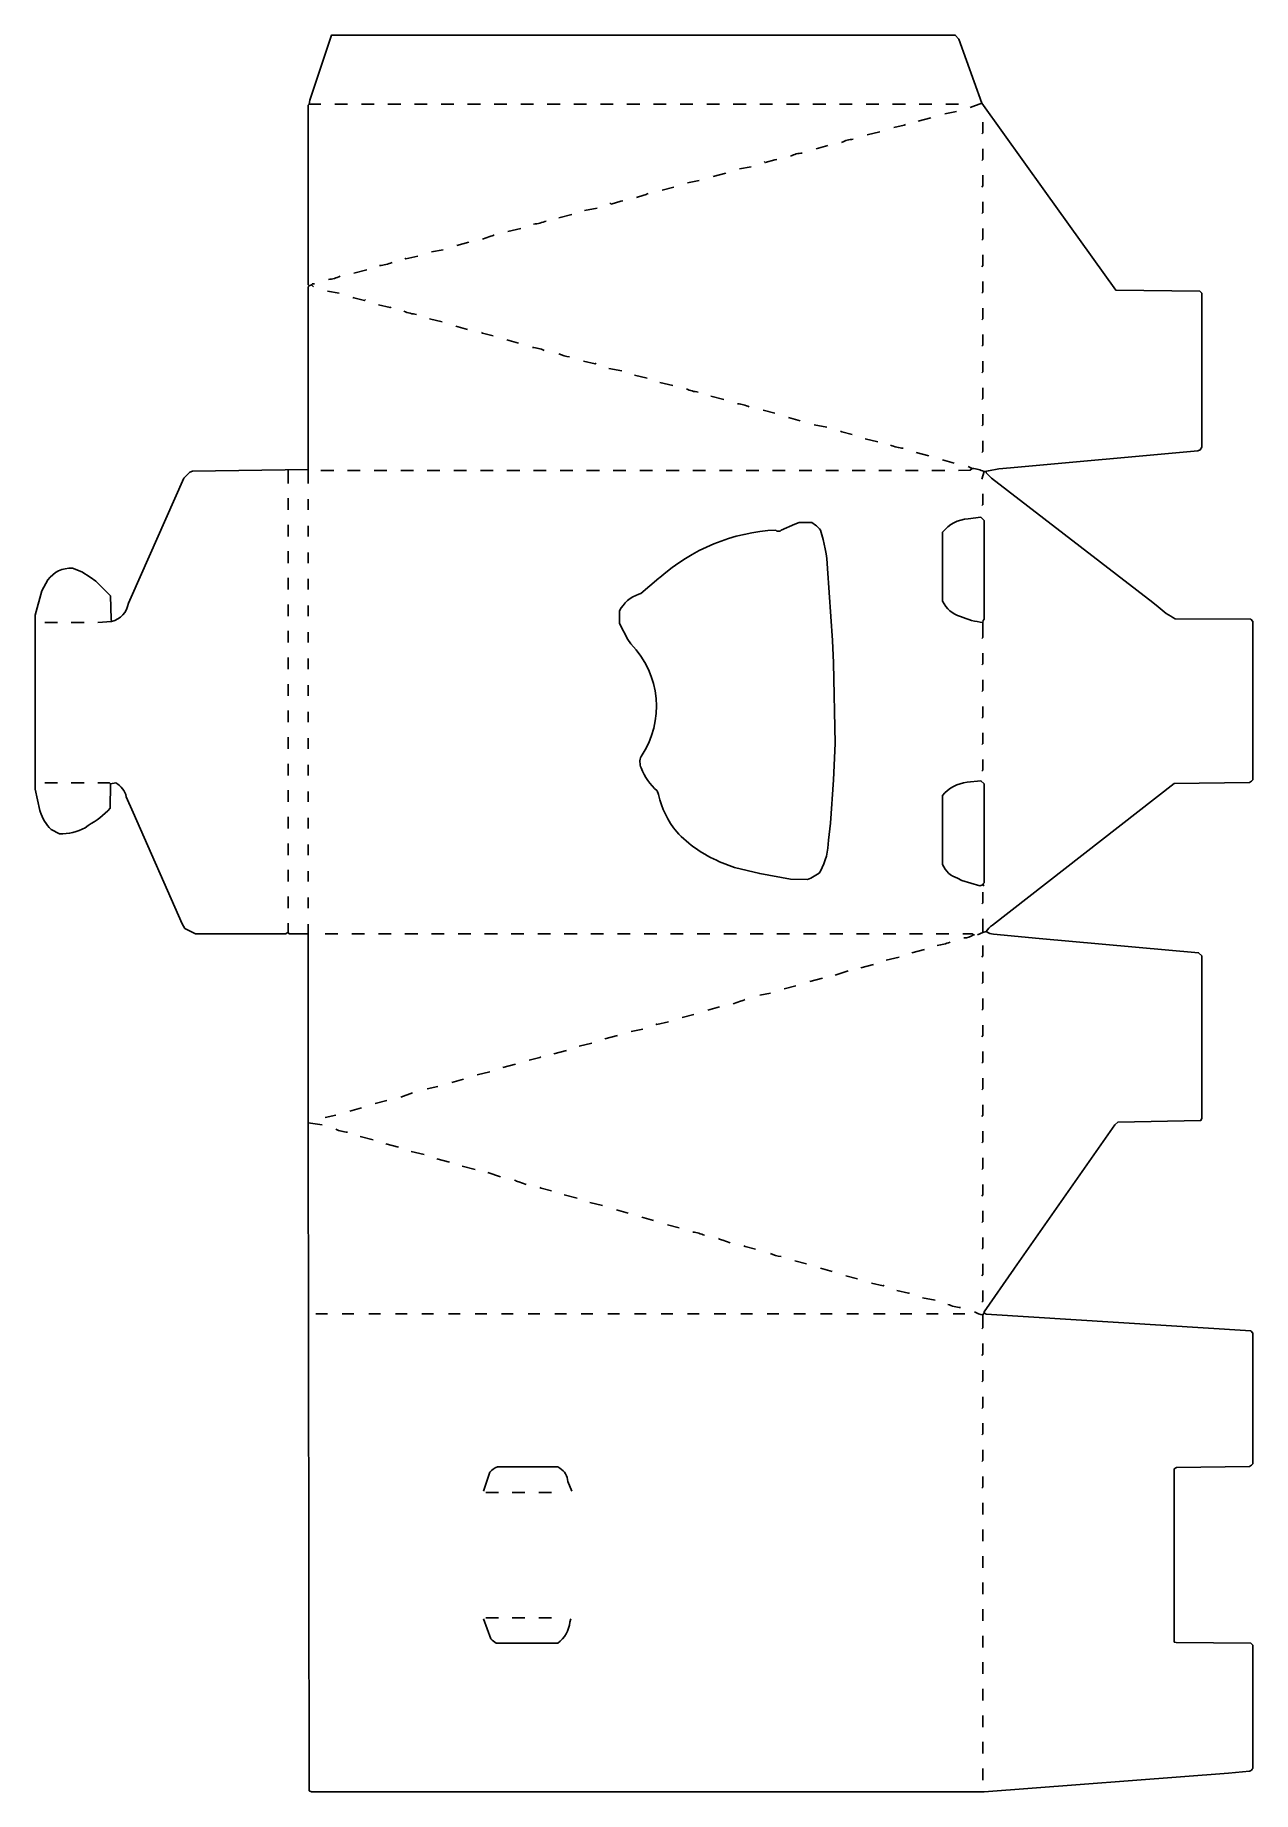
# Model space of a CAD drawing. Extents: x 59 to 1205, y 85 to 1739.
import ezdxf

# ---------------------------------------------------------------- set-up
doc = ezdxf.new("R2010")
doc.units = 0
doc.layers.get('0').update_dxf_attribs({"linetype": 'CONTINUOUS'})

msp = doc.modelspace()

# ---------------------------------------------------------------- linework, layer by layer
at = {"color": 250, "linetype": 'CONTINUOUS'}
for points in [[(316, 1317), (316, 1330), (316, 1502), (317, 1503), (316, 1504), (316, 1673), (317, 1674), (317.384615, 1677.923077), (338, 1739), (925, 1739), (928.2, 1735.1), (950, 1675), (1009.230769, 1592.153846), (1076, 1499), (1155, 1498), (1157, 1496), (1157, 1351), (1155.538462, 1348.692308), (1153.088235, 1347.647059), (977.040984, 1331.54918), (966.040984, 1330.54918), (956.1, 1328.8), (952, 1328, 0.107174), (941, 1331), (937, 1333)], [(818, 1638, -0.107174), (829, 1641)], [(625, 1586), (631.911765, 1588.352941, 0.081676), (636, 1590)], [(335, 1509, 0.100044), (346, 1512)], [(538, 1442, 0.107174), (527, 1445)], [(683, 1403, -0.100044), (672, 1406)], [(731, 1389, 0.077675), (720, 1392)], [(118, 1186), (131, 1187, 0.301124), (146.8, 1204.1), (149.3, 1209.9), (199, 1322), (204, 1327, -0.14128), (207.004629, 1328.504716), (316, 1330)], [(946, 892), (951, 894), (954, 895, -0.114296), (960, 901), (1131.006847, 1034.50704), (1201.993153, 1035.49296, 0.113139), (1205, 1038), (1205, 1187), (1203, 1189), (1132.006847, 1189.49296, -0.065299), (1115.82, 1200.76), (1110.804878, 1204.756098), (959, 1322), (954, 1327), (954, 1328)], [(786, 944), (788.9, 945.3), (797, 950), (798, 952, 0.126322), (805.569231, 981.053846), (807.439024, 996.95122), (810.470769, 1037.973846), (812, 1072), (810.476289, 1148.021649), (809.523711, 1168.978351), (804.54918, 1236.959016, 0.074285), (798, 1273, 0.094959), (790, 1280), (778, 1280), (774.088235, 1278.647059), (761.1, 1272.8), (760, 1272), (757, 1272), (756, 1273, 0.172043), (646.9, 1228.2), (646.1, 1227.8), (628.9, 1213.3), (627.1, 1212.7, 0.187432), (609, 1197), (609, 1185), (616.769231, 1169.846154), (619.76, 1165.82, -0.354692), (629.352941, 1059.911765, 0.222886), (629.384615, 1049.076923, 0.119962), (644.275093, 1027.442379), (645.647059, 1023.911765, 0.113799), (662.76, 988.82, 0.101356), (702.9, 960.8), (717.088235, 955.352941), (740.932432, 949.594595), (770.027586, 944.468966), (786, 944)], [(950, 1171), (951, 1172), (951, 1186), (951.3, 1187.9), (952, 1189), (952, 1282), (949, 1285), (937.04878, 1283.560976, 0.215059), (913, 1271), (913, 1206, 0.21772), (929.9, 1191.7, 0.078862), (951, 1186)], [(131, 1187), (130.477358, 1189.020755), (130, 1211), (116, 1225), (110.804878, 1228.756098), (102.9, 1233.7), (94, 1237, 0.263995), (71, 1226), (65.3, 1215.9), (59, 1193), (59, 1029), (63.352941, 1009.088235), (63.7, 1007.9, 0.113382), (74, 991), (82, 987, 0.139958), (106.1, 992.8), (109, 995, 0.088138), (129.521664, 1011.019931), (130, 1034)], [(316, 893), (298, 893), (297, 894), (296.1, 893.8), (295, 893), (210, 893), (200, 898), (197.4, 902.2), (151.3, 1007.1), (144.8, 1021.9, 0.204965), (135, 1035), (130, 1034), (129, 1035), (118, 1035)], [(952, 938), (951, 939), (951.2, 939.9), (952, 941), (952, 1034), (949, 1037), (936.04878, 1035.560976, 0.203914), (913, 1023), (913, 958, 0.21424), (927.1, 945.2), (931.1, 943.2), (948, 938), (951, 939)], [(316, 902), (316, 893), (316, 715), (316.99999, 86.00318), (319, 85), (952, 85), (1181.964706, 102.458824), (1201.932432, 104.405405, 0.100521), (1205, 107), (1205, 223), (1203, 225), (1132.9, 225.7), (1131, 226), (1131, 389), (1133.007039, 390.507243), (1201.992961, 391.492757, 0.113116), (1205, 394), (1205, 517), (1203, 519), (953.9, 534.8), (952, 536)], [(950, 521), (951, 522), (951, 534), (952, 536), (952.2, 536.9), (980, 577), (980.8, 578.1), (1075, 713), (1078.006248, 715.506408), (1155.974376, 716.999343), (1156.3, 717.9), (1157, 719), (1157, 872), (1154, 875), (1003.959016, 888.54918), (961.040984, 892.45082, -0.131832), (954, 895)], [(933, 889, 0.168345), (942, 892)], [(716, 827), (722.911765, 829.352941, 0.081676), (727, 831)], [(353, 706, -0.100044), (342, 709)], [(521, 657), (514.088235, 659.352941, -0.081676), (510, 661)], [(689, 609, 0.077675), (678, 612)], [(713, 602), (706.088235, 604.352941, -0.081676), (702, 606)], [(761, 589, -0.084719), (751, 592)], [(951, 534, -0.107963), (943, 537)], [(481, 368), (487, 386, -0.132839), (494, 391), (551, 391), (552.9, 389.8, -0.230795), (560.3, 377.1), (564, 368)]]:
    msp.add_lwpolyline(points, format="xyb", dxfattribs=at)
for points in [[(317, 1674), (328, 1674)], [(341, 1674), (353, 1674)], [(366, 1674), (378, 1674)], [(391, 1674), (403, 1674)], [(416, 1674), (428, 1674)], [(441, 1674), (453, 1674)], [(466, 1674), (478, 1674)], [(491, 1674), (503, 1674)], [(516, 1674), (528, 1674)], [(541, 1674), (553, 1674)], [(566, 1674), (578, 1674)], [(591, 1674), (603, 1674)], [(616, 1674), (628, 1674)], [(641, 1674), (653, 1674)], [(666, 1674), (678, 1674)], [(691, 1674), (703, 1674)], [(716, 1674), (728, 1674)], [(741, 1674), (753, 1674)], [(766, 1674), (778, 1674)], [(791, 1674), (803, 1674)], [(816, 1674), (828, 1674)], [(841, 1674), (853, 1674)], [(866, 1674), (878, 1674)], [(891, 1674), (903, 1674)], [(916, 1674), (928, 1674)], [(939, 1671), (950, 1675)], [(867, 1652), (876.911765, 1654.352941), (878, 1655)], [(890, 1658), (902, 1661)], [(915, 1665), (926, 1667)], [(842, 1645), (854, 1648)], [(794, 1632), (805, 1635)], [(697, 1606), (709, 1609)], [(722, 1613), (733, 1615)], [(649, 1593), (660, 1596)], [(673, 1600), (684, 1602)], [(576, 1574), (588, 1576)], [(504, 1554), (516, 1557)], [(552, 1567), (564, 1570)], [(456, 1541), (467, 1544)], [(407, 1529), (408, 1528.5), (419, 1531)], [(432, 1535), (443, 1537)], [(359, 1515), (371, 1518)], [(317, 1503), (319, 1504), (320, 1505), (322, 1505)], [(321, 1502), (319, 1504)], [(370, 1490), (369, 1489), (358.9, 1491.8), (358, 1492)], [(442, 1469), (430, 1472)], [(466, 1462), (455, 1465)], [(514, 1449), (503, 1452)], [(587, 1430), (586, 1429.5), (575, 1432)], [(635, 1416), (623, 1419)], [(779, 1376), (768, 1379)], [(297, 1317), (297, 1329)], [(328, 1329), (340, 1329)], [(353, 1329), (365, 1329)], [(378, 1329), (390, 1329)], [(403, 1329), (415, 1329)], [(428, 1329), (440, 1329)], [(453, 1329), (465, 1329)], [(478, 1329), (490, 1329)], [(503, 1329), (515, 1329)], [(528, 1329), (540, 1329)], [(553, 1329), (565, 1329)], [(578, 1329), (590, 1329)], [(603, 1329), (615, 1329)], [(628, 1329), (640, 1329)], [(653, 1329), (665, 1329)], [(678, 1329), (690, 1329)], [(703, 1329), (715, 1329)], [(728, 1329), (740, 1329)], [(753, 1329), (765, 1329)], [(778, 1329), (790, 1329)], [(803, 1329), (815, 1329)], [(828, 1329), (840, 1329)], [(853, 1329), (865, 1329)], [(878, 1329), (890, 1329)], [(903, 1329), (915, 1329)], [(924, 1336), (913, 1339)], [(297, 1292), (297, 1303)], [(316, 1292), (316, 1302)], [(297, 1267), (297, 1278)], [(316, 1267), (316, 1277)], [(297, 1242), (297, 1253)], [(316, 1242), (316, 1252)], [(297, 1217), (297, 1228)], [(316, 1217), (316, 1227)], [(297, 1192), (297, 1203)], [(316, 1192), (316, 1202)], [(68, 1186), (80, 1186)], [(93, 1186), (105, 1186)], [(297, 1167), (297, 1178)], [(316, 1167), (316, 1177)], [(297, 1142), (297, 1153)], [(316, 1142), (316, 1152)], [(297, 1117), (297, 1128)], [(316, 1117), (316, 1127)], [(297, 1092), (297, 1103)], [(316, 1092), (316, 1102)], [(297, 1067), (297, 1078)], [(316, 1067), (316, 1077)], [(297, 1042), (297, 1053)], [(316, 1042), (316, 1052)], [(68, 1035), (80, 1035)], [(93, 1035), (105, 1035)], [(297, 1017), (297, 1028)], [(316, 1017), (316, 1027)], [(297, 992), (297, 1003)], [(316, 992), (316, 1002)], [(297, 967), (297, 978)], [(316, 967), (316, 977)], [(297, 942), (297, 953)], [(316, 942), (316, 952)], [(297, 917), (297, 928)], [(316, 917), (316, 927)], [(297, 894), (297, 903)], [(884, 875), (896, 878)], [(764, 841), (775, 844)], [(788, 848), (800, 851)], [(741, 835), (751, 837)], [(668, 814), (679, 817)], [(692, 821), (703, 824)], [(595, 794), (607, 797)], [(620, 801), (631, 803)], [(643, 808), (644, 807.5), (655, 810)], [(547, 780), (559, 783)], [(571, 787), (583, 790)], [(475, 760), (487, 763)], [(499, 767), (511, 770)], [(524, 774), (533.911765, 776.352941), (535, 777)], [(428, 747), (438, 749)], [(451, 753), (462, 756)], [(355, 726), (366, 729)], [(379, 733), (390, 736)], [(403, 739), (414, 743)], [(329, 713), (316, 715)], [(332, 720), (342, 722)], [(377, 699), (365, 702)], [(401, 692), (389, 695)], [(425, 685), (413, 688)], [(497, 664), (485, 668)], [(545, 651), (535.088235, 653.352941), (534, 654)], [(641, 623), (630, 626)], [(665, 616), (654, 619)], [(737, 596), (727.088235, 598.352941), (726, 599)], [(785, 582), (774, 585)], [(809, 575), (798, 578)], [(833, 568), (822, 571)], [(858, 562), (857, 561.5), (846, 564)], [(323, 535), (334, 535)], [(348, 535), (359, 535)], [(373, 535), (384, 535)], [(398, 535), (409, 535)], [(423, 535), (434, 535)], [(448, 535), (459, 535)], [(473, 535), (484, 535)], [(498, 535), (509, 535)], [(523, 535), (534, 535)], [(548, 535), (559, 535)], [(573, 535), (584, 535)], [(598, 535), (609, 535)], [(623, 535), (634, 535)], [(648, 535), (659, 535)], [(673, 535), (684, 535)], [(698, 535), (709, 535)], [(723, 535), (734, 535)], [(748, 535), (759, 535)], [(773, 535), (784, 535)], [(798, 535), (809, 535)], [(823, 535), (834, 535)], [(848, 535), (859, 535)], [(873, 535), (884, 535)], [(898, 535), (909, 535)], [(923, 535), (934, 535)], [(483, 367), (495, 367)], [(508, 367), (520, 367)], [(533, 367), (545, 367)], [(483, 249), (495, 249)], [(508, 249), (520, 249)], [(533, 249), (545, 249)]]:
    msp.add_lwpolyline(points, dxfattribs=at)
at = {"color": 252, "linetype": 'CONTINUOUS'}
for points in [[(950, 1646), (951, 1647), (951, 1657)], [(950, 1621), (951, 1622), (951, 1632)], [(950, 1596), (951, 1597), (951, 1607)], [(950, 1571), (951, 1572), (951, 1582)], [(950, 1546), (951, 1547), (951, 1557)], [(950, 1521), (951, 1522), (951, 1532)], [(950, 1496), (951, 1497), (951, 1507)], [(950, 1471), (951, 1472), (951, 1482)], [(950, 1446), (951, 1447), (951, 1457)], [(950, 1421), (951, 1422), (951, 1432)], [(950, 1396), (951, 1397), (951, 1407)], [(950, 1371), (951, 1372), (951, 1382)], [(950, 1346), (951, 1347), (951, 1357)], [(950, 1296), (951, 1297), (951, 1307)], [(950, 1146), (951, 1147), (951, 1157)], [(950, 1121), (951, 1122), (951, 1132)], [(950, 1096), (951, 1097), (951, 1107)], [(950, 1071), (951, 1072), (951, 1082)], [(950, 1046), (951, 1047), (951, 1057)], [(950, 921), (951, 922), (951, 932)], [(950, 871), (951, 872), (951, 882)], [(950, 846), (951, 847), (951, 857)], [(950, 821), (951, 822), (951, 832)], [(950, 796), (951, 797), (951, 807)], [(950, 771), (951, 772), (951, 782)], [(950, 746), (951, 747), (951, 757)], [(950, 721), (951, 722), (951, 732)], [(950, 696), (951, 697), (951, 707)], [(950, 671), (951, 672), (951, 682)], [(950, 646), (951, 647), (951, 657)], [(950, 621), (951, 622), (951, 632)], [(950, 596), (951, 597), (951, 607)], [(950, 571), (951, 572), (951, 582)], [(950, 546), (951, 547), (951, 557)], [(950, 496), (951, 497), (951, 507)], [(950, 471), (951, 472), (951, 482)], [(950, 446), (951, 447), (951, 457)], [(950, 421), (951, 422), (951, 432)], [(950, 396), (951, 397), (951, 407)], [(950, 371), (951, 372), (951, 382)]]:
    msp.add_lwpolyline(points, dxfattribs=at)
at = {"color": 247, "linetype": 'CONTINUOUS'}
for points in [[(745, 1620), (746, 1619), (755.1, 1621.7), (757, 1622)], [(600, 1581), (601, 1580), (610.1, 1582.7), (612, 1583)], [(394, 1483), (393, 1482.5), (382, 1485)], [(490, 1456), (480.088235, 1458.352941), (479, 1459)], [(755, 1383), (744, 1386)], [(828, 1363), (818.088235, 1365.352941), (817, 1366)], [(852, 1356), (840, 1359)], [(900, 1343), (888, 1346)], [(860, 868), (872, 871)], [(812, 854), (824, 858)], [(569, 644), (557, 647)], [(617, 630), (606, 633)]]:
    msp.add_lwpolyline(points, dxfattribs=at)
for points in [[(770, 1625, -0.107174), (781, 1628)], [(480, 1547), (486.911765, 1549.352941, 0.081676), (491, 1551)], [(908, 882, 0.068098), (920, 885)]]:
    msp.add_lwpolyline(points, format="xyb", dxfattribs=at)
at = {"color": 27, "linetype": 'CONTINUOUS'}
for points in [[(528, 1561, 0.068098), (540, 1564)], [(383, 1522, 0.068098), (395, 1525)], [(562, 1436, -0.084719), (552, 1439)], [(876, 1350, -0.068098), (864, 1353)], [(930, 541, -0.076748), (918, 544)]]:
    msp.add_lwpolyline(points, format="xyb", dxfattribs=at)
at = {"color": 197, "linetype": 'CONTINUOUS'}
for points in [[(345, 1496), (334, 1498)], [(611, 1423), (599, 1425)], [(659, 1409), (647, 1412)], [(906, 548), (894, 550)]]:
    msp.add_lwpolyline(points, dxfattribs=at)
msp.add_lwpolyline([(418, 1476, -0.068098), (406, 1479)], format="xyb", dxfattribs=at)
at = {"color": 27, "linetype": 'CONTINUOUS'}
for points in [[(707, 1396), (695, 1399)], [(804, 1370), (792, 1372)], [(928, 1329), (938.962069, 1329.455172), (941, 1331)], [(836, 861), (848, 864)], [(449, 678), (437, 681)], [(593, 637), (581, 640)]]:
    msp.add_lwpolyline(points, dxfattribs=at)
at = {"color": 251, "linetype": 'CONTINUOUS'}
for points in [[(950, 1321), (952, 1328)], [(951, 894), (951, 907)], [(332, 893), (344, 893)], [(357, 893), (369, 893)], [(382, 893), (394, 893)], [(407, 893), (419, 893)], [(432, 893), (444, 893)], [(457, 893), (469, 893)], [(482, 893), (494, 893)], [(507, 893), (519, 893)], [(532, 893), (544, 893)], [(557, 893), (569, 893)], [(582, 893), (594, 893)], [(607, 893), (619, 893)], [(632, 893), (644, 893)], [(657, 893), (669, 893)], [(682, 893), (694, 893)], [(707, 893), (719, 893)], [(732, 893), (744, 893)], [(757, 893), (769, 893)], [(782, 893), (794, 893)], [(807, 893), (819, 893)], [(832, 893), (844, 893)], [(857, 893), (869, 893)], [(882, 893), (894, 893)], [(907, 893), (919, 893)], [(943, 892), (942, 892), (941, 893), (932, 893)], [(951, 346), (951, 357)], [(951, 321), (951, 332)], [(951, 296), (951, 307)], [(951, 271), (951, 282)], [(951, 246), (951, 257)], [(951, 221), (951, 232)], [(951, 196), (951, 207)], [(951, 171), (951, 182)], [(951, 146), (951, 157)], [(951, 121), (951, 132)], [(951, 96), (951, 107)]]:
    msp.add_lwpolyline(points, dxfattribs=at)
at = {"color": 237, "linetype": 'CONTINUOUS'}
for points in [[(473, 671), (461, 674)], [(882, 555), (881, 554.5), (870, 557)]]:
    msp.add_lwpolyline(points, dxfattribs=at)
at = {"color": 37, "linetype": 'CONTINUOUS'}
msp.add_lwpolyline([(481, 248), (488, 229, 0.064594), (493, 225), (551, 225, 0.20083), (562.3, 244.9), (563, 248)], format="xyb", dxfattribs=at)

doc.saveas('drawing.dxf')
